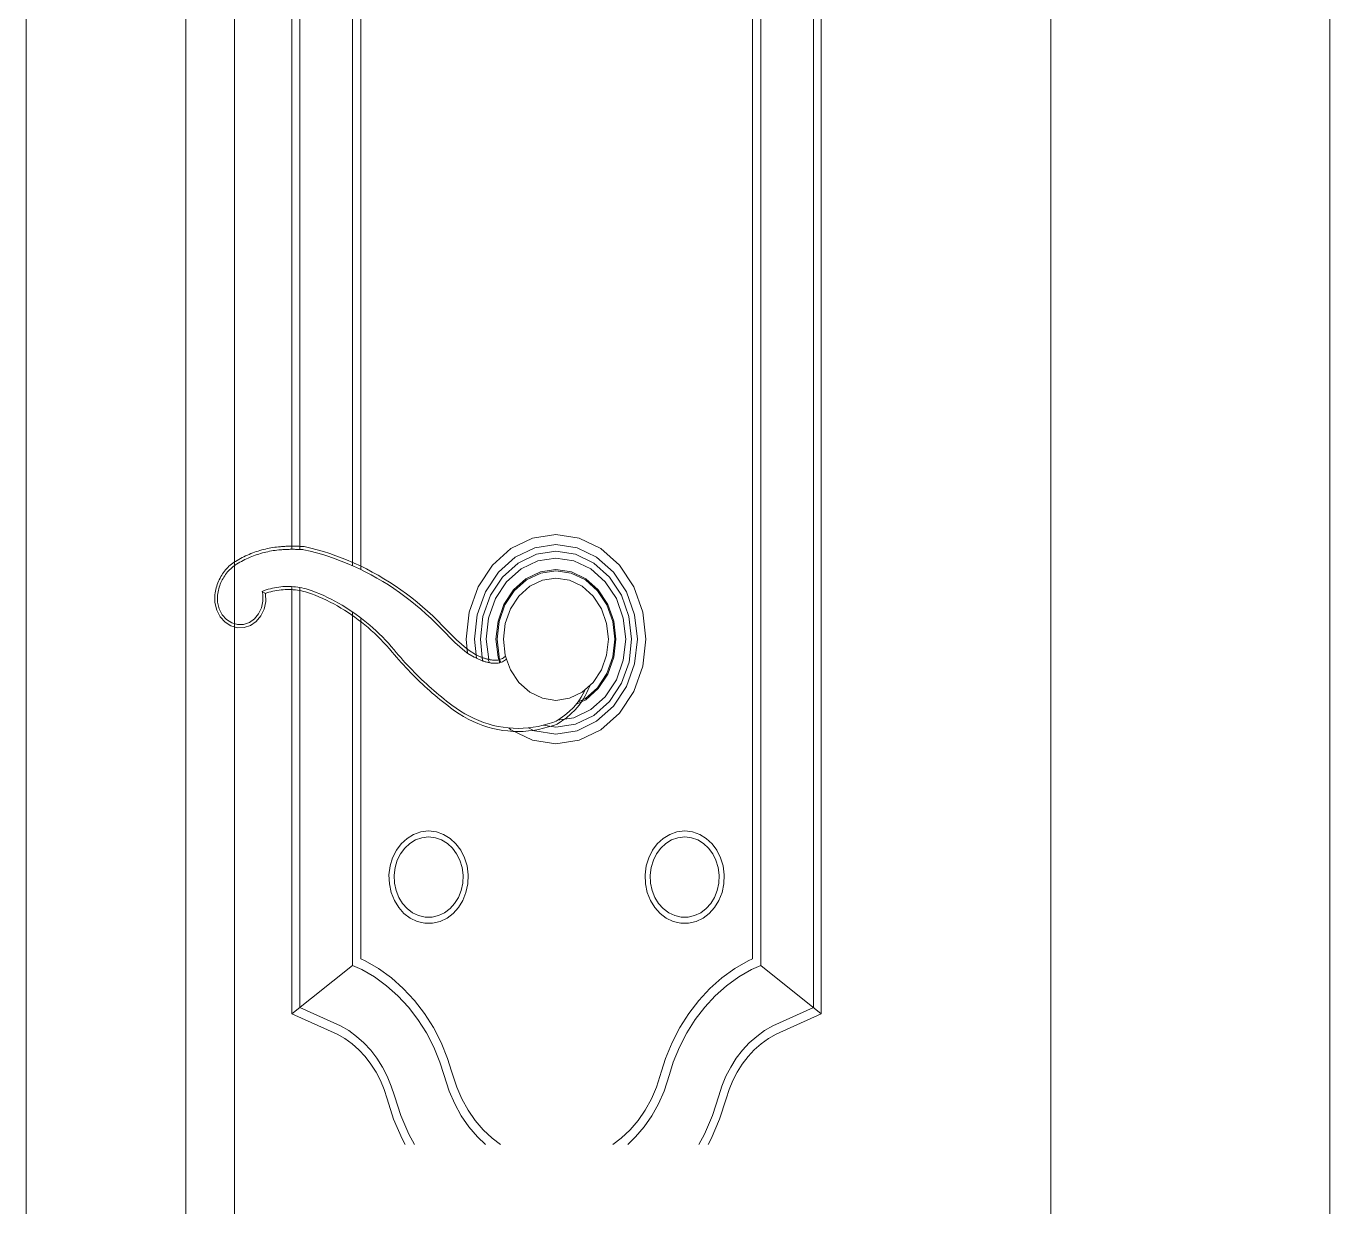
# Model space of a CAD drawing. Header units: inches. Extents: x 160056 to 168773, y -25300 to -22134.
# Drawn here: x 166586.94 to 166592.57, y -24837.92 to -24832.82 of the extents above; entities that cross this region are included whole.
import ezdxf

# ---------------------------------------------------------------- set-up
doc = ezdxf.new("R2010")
doc.units = ezdxf.units.IN
doc.header["$LTSCALE"] = 0.5
doc.header["$MEASUREMENT"] = 0
doc.layers.add('window', color=4, linetype='Continuous', lineweight=13)

msp = doc.modelspace()

# ---------------------------------------------------------------- linework, layer by layer
at = {"layer": 'window'}
for p, q in [((166592.573, -24873.6467), (166592.573, -24789.8319)), ((166591.3678, -24873.6467), (166591.3678, -24791.2288)), ((166587.8428, -24873.6467), (166587.8428, -24795.3322)), ((166587.6328, -24795.5767), (166587.6328, -24873.6467)), ((166586.9428, -24873.6467), (166586.9428, -24796.3799)), ((166588.0908, -24835.0766), (166588.0908, -24828.8608)), ((166590.3768, -24828.8608), (166590.3768, -24837.0824)), ((166588.1249, -24835.0639), (166588.1245, -24828.8877)), ((166590.3431, -24828.8877), (166590.3431, -24837.0555)), ((166588.3523, -24835.1476), (166588.3523, -24829.0695)), ((166590.1153, -24829.0695), (166590.1153, -24836.8737)), ((166588.3882, -24829.0981), (166588.3882, -24835.1642)), ((166590.0794, -24836.8451), (166590.0794, -24829.0981)), ((166589.1303, -24835.0288), (166589.0367, -24835.0739)), ((166589.2307, -24835.0134), (166589.1303, -24835.0288)), ((166589.2307, -24835.0557), (166589.1397, -24835.0696)), ((166589.3312, -24835.0288), (166589.2307, -24835.0134)), ((166589.3218, -24835.0696), (166589.2307, -24835.0557)), ((166589.4248, -24835.0739), (166589.3312, -24835.0288)), ((166587.8832, -24835.1088), (166587.8757, -24835.1126)), ((166587.8907, -24835.1052), (166587.8832, -24835.1088)), ((166587.8983, -24835.1018), (166587.8907, -24835.1052)), ((166587.9059, -24835.0985), (166587.8983, -24835.1018)), ((166587.9099, -24835.1111), (166587.9024, -24835.1144)), ((166587.9135, -24835.0953), (166587.9059, -24835.0985)), ((166587.9173, -24835.1081), (166587.9099, -24835.1111)), ((166587.9213, -24835.0923), (166587.9135, -24835.0953)), ((166587.9249, -24835.1051), (166587.9173, -24835.1081)), ((166587.929, -24835.0894), (166587.9213, -24835.0923)), ((166587.9324, -24835.1023), (166587.9249, -24835.1051)), ((166587.9368, -24835.0867), (166587.929, -24835.0894)), ((166587.94, -24835.0997), (166587.9324, -24835.1023)), ((166587.9446, -24835.0842), (166587.9368, -24835.0867)), ((166587.9476, -24835.0972), (166587.94, -24835.0997)), ((166587.9525, -24835.0817), (166587.9446, -24835.0842)), ((166587.9553, -24835.0948), (166587.9476, -24835.0972)), ((166587.9603, -24835.0795), (166587.9525, -24835.0817)), ((166587.963, -24835.0926), (166587.9553, -24835.0948)), ((166587.9683, -24835.0774), (166587.9603, -24835.0795)), ((166587.9708, -24835.0906), (166587.963, -24835.0926)), ((166587.9762, -24835.0754), (166587.9683, -24835.0774)), ((166587.9785, -24835.0887), (166587.9708, -24835.0906)), ((166587.9842, -24835.0736), (166587.9762, -24835.0754)), ((166587.9863, -24835.0869), (166587.9785, -24835.0887)), ((166587.9922, -24835.072), (166587.9842, -24835.0736)), ((166587.9941, -24835.0853), (166587.9863, -24835.0869)), ((166588.0002, -24835.0705), (166587.9922, -24835.072)), ((166588.0019, -24835.0838), (166587.9941, -24835.0853)), ((166588.0083, -24835.0692), (166588.0002, -24835.0705)), ((166588.0098, -24835.0825), (166588.0019, -24835.0838)), ((166588.0163, -24835.068), (166588.0083, -24835.0692)), ((166588.0177, -24835.0814), (166588.0098, -24835.0825)), ((166588.0244, -24835.067), (166588.0163, -24835.068)), ((166588.0256, -24835.0804), (166588.0177, -24835.0814)), ((166588.0325, -24835.0661), (166588.0244, -24835.067)), ((166588.0335, -24835.0796), (166588.0256, -24835.0804)), ((166588.0371, -24835.0657), (166588.0325, -24835.0661)), ((166588.038, -24835.0791), (166588.0335, -24835.0796)), ((166588.0417, -24835.0653), (166588.0371, -24835.0657)), ((166588.0425, -24835.0787), (166588.038, -24835.0791)), ((166588.0463, -24835.0649), (166588.0417, -24835.0653)), ((166588.0471, -24835.0784), (166588.0425, -24835.0787)), ((166588.051, -24835.0646), (166588.0463, -24835.0649)), ((166588.0516, -24835.0781), (166588.0471, -24835.0784)), ((166588.0556, -24835.0643), (166588.051, -24835.0646)), ((166588.0562, -24835.0778), (166588.0516, -24835.0781)), ((166588.0602, -24835.064), (166588.0556, -24835.0643)), ((166588.0607, -24835.0775), (166588.0562, -24835.0778)), ((166588.0648, -24835.0638), (166588.0602, -24835.064)), ((166588.0653, -24835.0773), (166588.0607, -24835.0775)), ((166588.0694, -24835.0636), (166588.0648, -24835.0638)), ((166588.0698, -24835.0771), (166588.0653, -24835.0773)), ((166588.0741, -24835.0634), (166588.0694, -24835.0636)), ((166588.0744, -24835.0769), (166588.0698, -24835.0771)), ((166588.0787, -24835.0633), (166588.0741, -24835.0634)), ((166588.0789, -24835.0768), (166588.0744, -24835.0769)), ((166588.0833, -24835.0632), (166588.0787, -24835.0633)), ((166588.0835, -24835.0767), (166588.0789, -24835.0768)), ((166588.0879, -24835.0632), (166588.0833, -24835.0632)), ((166588.088, -24835.0767), (166588.0835, -24835.0767)), ((166588.0926, -24835.0631), (166588.0879, -24835.0632)), ((166588.0926, -24835.0766), (166588.088, -24835.0767)), ((166588.0972, -24835.0631), (166588.0926, -24835.0631)), ((166588.0971, -24835.0766), (166588.0926, -24835.0766)), ((166588.1017, -24835.0767), (166588.0971, -24835.0766)), ((166588.1018, -24835.0632), (166588.0972, -24835.0631)), ((166588.1062, -24835.0768), (166588.1017, -24835.0767)), ((166588.1064, -24835.0633), (166588.1018, -24835.0632)), ((166588.1108, -24835.0769), (166588.1062, -24835.0768)), ((166588.1111, -24835.0634), (166588.1064, -24835.0633)), ((166588.1153, -24835.077), (166588.1108, -24835.0769)), ((166588.1157, -24835.0635), (166588.1111, -24835.0634)), ((166588.1199, -24835.0772), (166588.1153, -24835.077)), ((166588.1203, -24835.0637), (166588.1157, -24835.0635)), ((166588.1244, -24835.0774), (166588.1199, -24835.0772)), ((166588.1249, -24835.0639), (166588.1203, -24835.0637)), ((166588.1244, -24835.0774), (166588.1249, -24835.0639)), ((166588.129, -24835.0776), (166588.1244, -24835.0774)), ((166588.1296, -24835.0642), (166588.1249, -24835.0639)), ((166588.1335, -24835.0779), (166588.129, -24835.0776)), ((166588.1342, -24835.0644), (166588.1296, -24835.0642)), ((166588.1381, -24835.0782), (166588.1335, -24835.0779)), ((166588.1388, -24835.0647), (166588.1342, -24835.0644)), ((166588.1426, -24835.0786), (166588.1381, -24835.0782)), ((166588.1442, -24835.0651), (166588.1388, -24835.0647)), ((166588.1699, -24835.0849), (166588.1426, -24835.0786)), ((166588.1723, -24835.0717), (166588.1442, -24835.0651)), ((166588.197, -24835.092), (166588.1699, -24835.0849)), ((166588.1996, -24835.0789), (166588.1723, -24835.0717)), ((166588.2239, -24835.0998), (166588.197, -24835.092)), ((166588.2268, -24835.0868), (166588.1996, -24835.0789)), ((166588.2507, -24835.1083), (166588.2239, -24835.0998)), ((166588.2539, -24835.0953), (166588.2268, -24835.0868)), ((166588.2773, -24835.1175), (166588.2507, -24835.1083)), ((166588.2808, -24835.1046), (166588.2539, -24835.0953)), ((166588.3075, -24835.1146), (166588.2808, -24835.1046)), ((166589.0367, -24835.0739), (166588.9564, -24835.1457)), ((166589.0549, -24835.1105), (166588.9821, -24835.1756)), ((166589.1397, -24835.0696), (166589.0549, -24835.1105)), ((166589.1463, -24835.0981), (166589.0676, -24835.1361)), ((166589.2307, -24835.0852), (166589.1463, -24835.0981)), ((166589.3152, -24835.0981), (166589.2307, -24835.0852)), ((166589.3939, -24835.1361), (166589.3152, -24835.0981)), ((166589.4066, -24835.1105), (166589.3218, -24835.0696)), ((166589.4794, -24835.1756), (166589.4066, -24835.1105)), ((166589.5051, -24835.1457), (166589.4248, -24835.0739)), ((166587.8044, -24835.1652), (166587.7999, -24835.1707)), ((166587.8091, -24835.1598), (166587.8044, -24835.1652)), ((166587.814, -24835.1547), (166587.8091, -24835.1598)), ((166587.819, -24835.1498), (166587.814, -24835.1547)), ((166587.8216, -24835.1649), (166587.817, -24835.1697)), ((166587.8242, -24835.1452), (166587.819, -24835.1498)), ((166587.8263, -24835.1604), (166587.8216, -24835.1649)), ((166587.8296, -24835.1407), (166587.8242, -24835.1452)), ((166587.8311, -24835.156), (166587.8263, -24835.1604)), ((166587.8351, -24835.1366), (166587.8296, -24835.1407)), ((166587.8361, -24835.1519), (166587.8311, -24835.156)), ((166587.8407, -24835.1326), (166587.8351, -24835.1366)), ((166587.8412, -24835.148), (166587.8361, -24835.1519)), ((166587.8464, -24835.129), (166587.8407, -24835.1326)), ((166587.8465, -24835.1443), (166587.8412, -24835.148)), ((166587.8537, -24835.1246), (166587.8464, -24835.129)), ((166587.8518, -24835.1409), (166587.8465, -24835.1443)), ((166587.8589, -24835.1367), (166587.8518, -24835.1409)), ((166587.861, -24835.1205), (166587.8537, -24835.1246)), ((166587.866, -24835.1326), (166587.8589, -24835.1367)), ((166587.8683, -24835.1164), (166587.861, -24835.1205)), ((166587.8732, -24835.1287), (166587.866, -24835.1326)), ((166587.8757, -24835.1126), (166587.8683, -24835.1164)), ((166587.8804, -24835.1249), (166587.8732, -24835.1287)), ((166587.8877, -24835.1212), (166587.8804, -24835.1249)), ((166587.895, -24835.1177), (166587.8877, -24835.1212)), ((166587.9024, -24835.1144), (166587.895, -24835.1177)), ((166588.3038, -24835.1274), (166588.2773, -24835.1175)), ((166588.33, -24835.138), (166588.3038, -24835.1274)), ((166588.334, -24835.1253), (166588.3075, -24835.1146)), ((166588.3561, -24835.1492), (166588.33, -24835.138)), ((166588.3602, -24835.1366), (166588.334, -24835.1253)), ((166588.3819, -24835.1612), (166588.3561, -24835.1492)), ((166588.3863, -24835.1487), (166588.3602, -24835.1366)), ((166588.4075, -24835.1738), (166588.3819, -24835.1612)), ((166588.4121, -24835.1614), (166588.3863, -24835.1487)), ((166588.4377, -24835.1748), (166588.4121, -24835.1614)), ((166588.9564, -24835.1457), (166588.8947, -24835.2392)), ((166589.0676, -24835.1361), (166589, -24835.1965)), ((166589.0801, -24835.1613), (166589.0177, -24835.2171)), ((166589.1528, -24835.1263), (166589.0801, -24835.1613)), ((166589.2307, -24835.1144), (166589.1528, -24835.1263)), ((166589.2307, -24835.1637), (166589.1637, -24835.174)), ((166589.3087, -24835.1263), (166589.2307, -24835.1144)), ((166589.2978, -24835.174), (166589.2307, -24835.1637)), ((166589.3814, -24835.1613), (166589.3087, -24835.1263)), ((166589.4438, -24835.2171), (166589.3814, -24835.1613)), ((166589.4615, -24835.1965), (166589.3939, -24835.1361)), ((166589.5668, -24835.2392), (166589.5051, -24835.1457)), ((166587.7711, -24835.2215), (166587.7684, -24835.2285)), ((166587.7739, -24835.2146), (166587.7711, -24835.2215)), ((166587.777, -24835.2079), (166587.7739, -24835.2146)), ((166587.7803, -24835.2013), (166587.777, -24835.2079)), ((166587.7838, -24835.1948), (166587.7803, -24835.2013)), ((166587.7842, -24835.2207), (166587.7816, -24835.2271)), ((166587.7875, -24835.1885), (166587.7838, -24835.1948)), ((166587.7871, -24835.2144), (166587.7842, -24835.2207)), ((166587.7902, -24835.2083), (166587.7871, -24835.2144)), ((166587.7914, -24835.1824), (166587.7875, -24835.1885)), ((166587.7934, -24835.2022), (166587.7902, -24835.2083)), ((166587.7956, -24835.1765), (166587.7914, -24835.1824)), ((166587.7969, -24835.1964), (166587.7934, -24835.2022)), ((166587.7999, -24835.1707), (166587.7956, -24835.1765)), ((166587.8006, -24835.1907), (166587.7969, -24835.1964)), ((166587.8044, -24835.1852), (166587.8006, -24835.1907)), ((166587.8085, -24835.1798), (166587.8044, -24835.1852)), ((166587.8127, -24835.1746), (166587.8085, -24835.1798)), ((166587.817, -24835.1697), (166587.8127, -24835.1746)), ((166588.4328, -24835.187), (166588.4075, -24835.1738)), ((166588.4579, -24835.201), (166588.4328, -24835.187)), ((166588.463, -24835.1889), (166588.4377, -24835.1748)), ((166588.4826, -24835.2156), (166588.4579, -24835.201)), ((166588.488, -24835.2036), (166588.463, -24835.1889)), ((166588.5072, -24835.2308), (166588.4826, -24835.2156)), ((166588.5127, -24835.2189), (166588.488, -24835.2036)), ((166588.5372, -24835.235), (166588.5127, -24835.2189)), ((166588.9821, -24835.1756), (166588.9262, -24835.2604)), ((166589, -24835.1965), (166588.9481, -24835.2751)), ((166589.0177, -24835.2171), (166588.9698, -24835.2897)), ((166589.1013, -24835.2041), (166589.0477, -24835.252)), ((166589.1036, -24835.2087), (166589.0509, -24835.2558)), ((166589.1637, -24835.174), (166589.1013, -24835.2041)), ((166589.1649, -24835.1791), (166589.1036, -24835.2087)), ((166589.1174, -24835.2365), (166589.1721, -24835.2102)), ((166589.2307, -24835.1691), (166589.1649, -24835.1791)), ((166589.1721, -24835.2102), (166589.2307, -24835.2012)), ((166589.2966, -24835.1791), (166589.2307, -24835.1691)), ((166589.2307, -24835.2012), (166589.2894, -24835.2102)), ((166589.2894, -24835.2102), (166589.3441, -24835.2365)), ((166589.3579, -24835.2087), (166589.2966, -24835.1791)), ((166589.3602, -24835.2041), (166589.2978, -24835.174)), ((166589.4106, -24835.2558), (166589.3579, -24835.2087)), ((166589.4138, -24835.252), (166589.3602, -24835.2041)), ((166589.4917, -24835.2897), (166589.4438, -24835.2171)), ((166589.5134, -24835.2751), (166589.4615, -24835.1965)), ((166589.5353, -24835.2604), (166589.4794, -24835.1756)), ((166587.759, -24835.265), (166587.7577, -24835.2736)), ((166587.7577, -24835.2736), (166587.7582, -24835.3067)), ((166587.7604, -24835.2576), (166587.759, -24835.265)), ((166587.762, -24835.2502), (166587.7604, -24835.2576)), ((166587.7639, -24835.2429), (166587.762, -24835.2502)), ((166587.7661, -24835.2356), (166587.7639, -24835.2429)), ((166587.7684, -24835.2285), (166587.7661, -24835.2356)), ((166587.7704, -24835.2677), (166587.7693, -24835.2747)), ((166587.7693, -24835.2747), (166587.7698, -24835.3047)), ((166587.7717, -24835.2607), (166587.7704, -24835.2677)), ((166587.7732, -24835.2538), (166587.7717, -24835.2607)), ((166587.775, -24835.247), (166587.7732, -24835.2538)), ((166587.777, -24835.2403), (166587.775, -24835.247)), ((166587.7792, -24835.2336), (166587.777, -24835.2403)), ((166587.7816, -24835.2271), (166587.7792, -24835.2336)), ((166587.9623, -24835.2582), (166587.971, -24835.2549)), ((166587.9653, -24835.2705), (166587.9623, -24835.2582)), ((166587.9623, -24835.2582), (166587.973, -24835.2648)), ((166587.9658, -24835.3005), (166587.9653, -24835.2705)), ((166587.971, -24835.2549), (166587.9798, -24835.2519)), ((166587.9741, -24835.2655), (166587.975, -24835.2661)), ((166587.9744, -24835.2678), (166587.9766, -24835.2671)), ((166587.9766, -24835.2671), (166587.9829, -24835.2649)), ((166587.9769, -24835.2685), (166587.9766, -24835.2671)), ((166587.9774, -24835.3021), (166587.9769, -24835.2685)), ((166587.9798, -24835.2519), (166587.9886, -24835.2492)), ((166587.9829, -24835.2649), (166587.9915, -24835.2623)), ((166587.9886, -24835.2492), (166587.9976, -24835.2467)), ((166587.9915, -24835.2623), (166588.0001, -24835.2599)), ((166587.9976, -24835.2467), (166588.0065, -24835.2446)), ((166588.0001, -24835.2599), (166588.0087, -24835.2578)), ((166588.0065, -24835.2446), (166588.0155, -24835.2427)), ((166588.0087, -24835.2578), (166588.0174, -24835.256)), ((166588.0155, -24835.2427), (166588.0246, -24835.241)), ((166588.0174, -24835.256), (166588.0262, -24835.2544)), ((166588.0246, -24835.241), (166588.0336, -24835.2397)), ((166588.0262, -24835.2544), (166588.035, -24835.2531)), ((166588.0336, -24835.2397), (166588.0428, -24835.2386)), ((166588.035, -24835.2531), (166588.0438, -24835.252)), ((166588.0428, -24835.2386), (166588.0519, -24835.2378)), ((166588.0438, -24835.252), (166588.0526, -24835.2513)), ((166588.0519, -24835.2378), (166588.061, -24835.2373)), ((166588.0526, -24835.2513), (166588.0614, -24835.2508)), ((166588.061, -24835.2373), (166588.0702, -24835.2371)), ((166588.0614, -24835.2508), (166588.0703, -24835.2506)), ((166588.0702, -24835.2371), (166588.0793, -24835.2371)), ((166588.0703, -24835.2506), (166588.0791, -24835.2506)), ((166588.0791, -24835.2506), (166588.088, -24835.2509)), ((166588.0793, -24835.2371), (166588.0885, -24835.2375)), ((166588.088, -24835.2509), (166588.0968, -24835.2515)), ((166588.0885, -24835.2375), (166588.0976, -24835.2381)), ((166588.0908, -24837.0824), (166588.0908, -24835.2376)), ((166588.0968, -24835.2515), (166588.1056, -24835.2524)), ((166588.0976, -24835.2381), (166588.1067, -24835.239)), ((166588.1056, -24835.2524), (166588.1144, -24835.2535)), ((166588.1067, -24835.239), (166588.1158, -24835.2402)), ((166588.1144, -24835.2535), (166588.1232, -24835.255)), ((166588.1158, -24835.2402), (166588.1249, -24835.2416)), ((166588.1232, -24835.255), (166588.1319, -24835.2566)), ((166588.1245, -24837.0555), (166588.1249, -24835.2416)), ((166588.1249, -24835.2416), (166588.1339, -24835.2434)), ((166588.1319, -24835.2566), (166588.1406, -24835.2586)), ((166588.1339, -24835.2434), (166588.1429, -24835.2454)), ((166588.1406, -24835.2586), (166588.1492, -24835.2608)), ((166588.1429, -24835.2454), (166588.1519, -24835.2477)), ((166588.1492, -24835.2608), (166588.1578, -24835.2633)), ((166588.1519, -24835.2477), (166588.1608, -24835.2502)), ((166588.1578, -24835.2633), (166588.1663, -24835.266)), ((166588.1608, -24835.2502), (166588.1696, -24835.2531)), ((166588.1663, -24835.266), (166588.1748, -24835.269)), ((166588.1696, -24835.2531), (166588.1783, -24835.2562)), ((166588.1748, -24835.269), (166588.1912, -24835.2753)), ((166588.1783, -24835.2562), (166588.195, -24835.2626)), ((166588.1912, -24835.2753), (166588.2075, -24835.2821)), ((166588.195, -24835.2626), (166588.2115, -24835.2694)), ((166588.2115, -24835.2694), (166588.2279, -24835.2766)), ((166588.2279, -24835.2766), (166588.2441, -24835.2842)), ((166588.5314, -24835.2466), (166588.5072, -24835.2308)), ((166588.5552, -24835.2631), (166588.5314, -24835.2466)), ((166588.5613, -24835.2516), (166588.5372, -24835.235)), ((166588.5788, -24835.2802), (166588.5552, -24835.2631)), ((166588.5851, -24835.2689), (166588.5613, -24835.2516)), ((166588.602, -24835.298), (166588.5788, -24835.2802)), ((166588.6085, -24835.2868), (166588.5851, -24835.2689)), ((166588.8947, -24835.2392), (166588.8559, -24835.3482)), ((166588.9262, -24835.2604), (166588.891, -24835.3591)), ((166588.9481, -24835.2751), (166588.9155, -24835.3668)), ((166589.0477, -24835.252), (166589.0065, -24835.3144)), ((166589.0509, -24835.2558), (166589.0105, -24835.3171)), ((166589.0344, -24835.3331), (166589.0704, -24835.2785)), ((166589.0704, -24835.2785), (166589.1174, -24835.2365)), ((166589.3441, -24835.2365), (166589.3911, -24835.2785)), ((166589.3911, -24835.2785), (166589.4271, -24835.3331)), ((166589.451, -24835.3171), (166589.4106, -24835.2558)), ((166589.455, -24835.3144), (166589.4138, -24835.252)), ((166589.546, -24835.3668), (166589.5134, -24835.2751)), ((166589.5704, -24835.3591), (166589.5353, -24835.2604)), ((166589.6056, -24835.3482), (166589.5668, -24835.2392)), ((166587.7582, -24835.3067), (166587.7662, -24835.339)), ((166587.7698, -24835.3047), (166587.7769, -24835.3336)), ((166587.7769, -24835.3336), (166587.7902, -24835.3593)), ((166587.9471, -24835.356), (166587.9596, -24835.3297)), ((166587.9565, -24835.3641), (166587.9705, -24835.3347)), ((166587.9596, -24835.3297), (166587.9658, -24835.3005)), ((166587.9705, -24835.3347), (166587.9774, -24835.3021)), ((166588.2075, -24835.2821), (166588.2237, -24835.2891)), ((166588.2237, -24835.2891), (166588.2397, -24835.2966)), ((166588.2397, -24835.2966), (166588.2556, -24835.3045)), ((166588.2441, -24835.2842), (166588.2603, -24835.2921)), ((166588.2556, -24835.3045), (166588.2714, -24835.3127)), ((166588.2603, -24835.2921), (166588.2762, -24835.3005)), ((166588.2714, -24835.3127), (166588.287, -24835.3213)), ((166588.2762, -24835.3005), (166588.2921, -24835.3092)), ((166588.287, -24835.3213), (166588.3025, -24835.3303)), ((166588.2921, -24835.3092), (166588.3077, -24835.3183)), ((166588.3025, -24835.3303), (166588.3178, -24835.3397)), ((166588.3077, -24835.3183), (166588.3232, -24835.3278)), ((166588.3232, -24835.3278), (166588.3386, -24835.3376)), ((166588.3386, -24835.3376), (166588.3538, -24835.3478)), ((166588.6249, -24835.3163), (166588.602, -24835.298)), ((166588.6316, -24835.3053), (166588.6085, -24835.2868)), ((166588.6475, -24835.3352), (166588.6249, -24835.3163)), ((166588.6543, -24835.3244), (166588.6316, -24835.3053)), ((166588.6696, -24835.3547), (166588.6475, -24835.3352)), ((166588.6767, -24835.344), (166588.6543, -24835.3244)), ((166588.9698, -24835.2897), (166588.9397, -24835.3743)), ((166589.0065, -24835.3144), (166588.9807, -24835.3871)), ((166589.0105, -24835.3171), (166588.9851, -24835.3885)), ((166589.0118, -24835.3968), (166589.0344, -24835.3331)), ((166589.4271, -24835.3331), (166589.4497, -24835.3968)), ((166589.4764, -24835.3885), (166589.451, -24835.3171)), ((166589.4808, -24835.3871), (166589.455, -24835.3144)), ((166589.5218, -24835.3743), (166589.4917, -24835.2897)), ((166587.7662, -24835.339), (166587.7811, -24835.3678)), ((166587.7811, -24835.3678), (166587.8019, -24835.3912)), ((166587.7902, -24835.3593), (166587.8088, -24835.3802)), ((166587.8019, -24835.3912), (166587.8271, -24835.4074)), ((166587.8088, -24835.3802), (166587.8314, -24835.3948)), ((166587.8823, -24835.4014), (166587.9071, -24835.3931)), ((166587.9071, -24835.3931), (166587.9292, -24835.3776)), ((166587.9117, -24835.4056), (166587.9365, -24835.3883)), ((166587.9292, -24835.3776), (166587.9471, -24835.356)), ((166587.9365, -24835.3883), (166587.9565, -24835.3641)), ((166588.3178, -24835.3397), (166588.3329, -24835.3494)), ((166588.3329, -24835.3494), (166588.3479, -24835.3594)), ((166588.3479, -24835.3594), (166588.3626, -24835.3698)), ((166588.3523, -24836.8737), (166588.3523, -24835.3468)), ((166588.3538, -24835.3478), (166588.3687, -24835.3584)), ((166588.3626, -24835.3698), (166588.3772, -24835.3806)), ((166588.3687, -24835.3584), (166588.3835, -24835.3693)), ((166588.3772, -24835.3806), (166588.3916, -24835.3917)), ((166588.3835, -24835.3693), (166588.3981, -24835.3806)), ((166588.3882, -24835.3729), (166588.3882, -24836.8451)), ((166588.3916, -24835.3917), (166588.4058, -24835.4032)), ((166588.3981, -24835.3806), (166588.4125, -24835.3922)), ((166588.4125, -24835.3922), (166588.4267, -24835.4041)), ((166588.6914, -24835.3748), (166588.6696, -24835.3547)), ((166588.6987, -24835.3643), (166588.6767, -24835.344)), ((166588.7128, -24835.3954), (166588.6914, -24835.3748)), ((166588.7203, -24835.3851), (166588.6987, -24835.3643)), ((166588.7414, -24835.4065), (166588.7203, -24835.3851)), ((166588.8559, -24835.3482), (166588.8427, -24835.4651)), ((166588.891, -24835.3591), (166588.8791, -24835.4651)), ((166588.9155, -24835.3668), (166588.9044, -24835.4651)), ((166588.9397, -24835.3743), (166588.9295, -24835.4651)), ((166588.9807, -24835.3871), (166588.9718, -24835.4651)), ((166588.9851, -24835.3885), (166588.9764, -24835.4651)), ((166589.4851, -24835.4651), (166589.4764, -24835.3885)), ((166589.4896, -24835.4651), (166589.4808, -24835.3871)), ((166589.532, -24835.4651), (166589.5218, -24835.3743)), ((166589.5571, -24835.4651), (166589.546, -24835.3668)), ((166589.5824, -24835.4651), (166589.5704, -24835.3591)), ((166589.6188, -24835.4651), (166589.6056, -24835.3482)), ((166587.8271, -24835.4074), (166587.8551, -24835.4155)), ((166587.8314, -24835.3948), (166587.8564, -24835.402)), ((166587.8428, -24837.6467), (166587.8428, -24835.398)), ((166587.8551, -24835.4155), (166587.884, -24835.4149)), ((166587.8564, -24835.402), (166587.8823, -24835.4014)), ((166587.884, -24835.4149), (166587.9117, -24835.4056)), ((166588.4058, -24835.4032), (166588.4198, -24835.415)), ((166588.4198, -24835.415), (166588.4336, -24835.4271)), ((166588.4267, -24835.4041), (166588.4407, -24835.4164)), ((166588.4336, -24835.4271), (166588.4472, -24835.4395)), ((166588.4407, -24835.4164), (166588.4545, -24835.429)), ((166588.4472, -24835.4395), (166588.4605, -24835.4523)), ((166588.4545, -24835.429), (166588.468, -24835.442)), ((166588.468, -24835.442), (166588.4813, -24835.4552)), ((166588.7337, -24835.4166), (166588.7128, -24835.3954)), ((166588.7938, -24835.4787), (166588.7337, -24835.4166)), ((166588.8011, -24835.4682), (166588.7414, -24835.4065)), ((166589.004, -24835.4651), (166589.0118, -24835.3968)), ((166589.4497, -24835.3968), (166589.4575, -24835.4651)), ((166588.4605, -24835.4523), (166588.4737, -24835.4654)), ((166588.4737, -24835.4654), (166588.4866, -24835.4788)), ((166588.4813, -24835.4552), (166588.4944, -24835.4688)), ((166588.4866, -24835.4788), (166588.4992, -24835.4925)), ((166588.4944, -24835.4688), (166588.5072, -24835.4827)), ((166588.4992, -24835.4925), (166588.5116, -24835.5065)), ((166588.5072, -24835.4827), (166588.5198, -24835.4969)), ((166588.5116, -24835.5065), (166588.5238, -24835.5209)), ((166588.5198, -24835.4969), (166588.5321, -24835.5114)), ((166588.8374, -24835.5167), (166588.7938, -24835.4787)), ((166588.8439, -24835.5054), (166588.8011, -24835.4682)), ((166588.8427, -24835.4651), (166588.8495, -24835.5251)), ((166588.8565, -24835.5143), (166588.8439, -24835.5054)), ((166588.8791, -24835.4651), (166588.8863, -24835.5319)), ((166588.9044, -24835.4651), (166588.9129, -24835.544)), ((166588.9295, -24835.4651), (166588.9406, -24835.5522)), ((166588.9718, -24835.4651), (166588.9807, -24835.5431)), ((166588.9764, -24835.4651), (166588.9851, -24835.5417)), ((166589.0118, -24835.5334), (166589.004, -24835.4651)), ((166589.4575, -24835.4651), (166589.4497, -24835.5334)), ((166589.4764, -24835.5417), (166589.4851, -24835.4651)), ((166589.4808, -24835.5431), (166589.4896, -24835.4651)), ((166589.5218, -24835.5559), (166589.532, -24835.4651)), ((166589.5466, -24835.5636), (166589.5571, -24835.4651)), ((166589.5704, -24835.571), (166589.5824, -24835.4651)), ((166589.6056, -24835.582), (166589.6188, -24835.4651)), ((166588.5238, -24835.5209), (166588.5333, -24835.5321)), ((166588.5321, -24835.5114), (166588.5415, -24835.5226)), ((166588.5333, -24835.5321), (166588.5428, -24835.5432)), ((166588.5415, -24835.5226), (166588.551, -24835.5336)), ((166588.5428, -24835.5432), (166588.5525, -24835.5543)), ((166588.551, -24835.5336), (166588.5606, -24835.5446)), ((166588.5525, -24835.5543), (166588.5623, -24835.5652)), ((166588.5606, -24835.5446), (166588.5703, -24835.5555)), ((166588.5703, -24835.5555), (166588.58, -24835.5663)), ((166588.8509, -24835.5261), (166588.8374, -24835.5167)), ((166588.8784, -24835.5424), (166588.8509, -24835.5261)), ((166588.8835, -24835.5303), (166588.8565, -24835.5143)), ((166588.8814, -24835.5441), (166588.8784, -24835.5424)), ((166588.8844, -24835.5457), (166588.8814, -24835.5441)), ((166588.8863, -24835.5319), (166588.8835, -24835.5303)), ((166588.8875, -24835.5473), (166588.8844, -24835.5457)), ((166588.8892, -24835.5334), (166588.8863, -24835.5319)), ((166588.8863, -24835.5319), (166588.8884, -24835.5478)), ((166588.8906, -24835.5488), (166588.8875, -24835.5473)), ((166588.8921, -24835.5349), (166588.8892, -24835.5334)), ((166588.8937, -24835.5503), (166588.8906, -24835.5488)), ((166588.895, -24835.5364), (166588.8921, -24835.5349)), ((166588.8968, -24835.5517), (166588.8937, -24835.5503)), ((166588.898, -24835.5378), (166588.895, -24835.5364)), ((166588.8999, -24835.5531), (166588.8968, -24835.5517)), ((166588.9009, -24835.5391), (166588.898, -24835.5378)), ((166588.903, -24835.5544), (166588.8999, -24835.5531)), ((166588.9039, -24835.5404), (166588.9009, -24835.5391)), ((166588.9062, -24835.5557), (166588.903, -24835.5544)), ((166588.9069, -24835.5417), (166588.9039, -24835.5404)), ((166588.9094, -24835.5569), (166588.9062, -24835.5557)), ((166588.9099, -24835.5429), (166588.9069, -24835.5417)), ((166588.9126, -24835.558), (166588.9094, -24835.5569)), ((166588.9129, -24835.544), (166588.9099, -24835.5429)), ((166588.9158, -24835.5592), (166588.9126, -24835.558)), ((166588.9129, -24835.544), (166588.9158, -24835.5592)), ((166588.9129, -24835.544), (166588.9144, -24835.5587)), ((166588.916, -24835.5451), (166588.9129, -24835.544)), ((166588.919, -24835.5602), (166588.9158, -24835.5592)), ((166588.919, -24835.5462), (166588.916, -24835.5451)), ((166588.9221, -24835.5472), (166588.919, -24835.5462)), ((166588.9222, -24835.5612), (166588.919, -24835.5602)), ((166588.9251, -24835.5482), (166588.9221, -24835.5472)), ((166588.9255, -24835.5622), (166588.9222, -24835.5612)), ((166588.9282, -24835.5491), (166588.9251, -24835.5482)), ((166588.9287, -24835.5631), (166588.9255, -24835.5622)), ((166588.9313, -24835.5499), (166588.9282, -24835.5491)), ((166588.9344, -24835.5507), (166588.9313, -24835.5499)), ((166588.9375, -24835.5515), (166588.9344, -24835.5507)), ((166588.9406, -24835.5522), (166588.9375, -24835.5515)), ((166588.9406, -24835.5522), (166588.9397, -24835.5559)), ((166588.9397, -24835.5559), (166588.9435, -24835.5665)), ((166588.9438, -24835.5528), (166588.9406, -24835.5522)), ((166588.9469, -24835.5534), (166588.9438, -24835.5528)), ((166588.9501, -24835.554), (166588.9469, -24835.5534)), ((166588.9532, -24835.5545), (166588.9501, -24835.554)), ((166588.9562, -24835.5549), (166588.9532, -24835.5545)), ((166588.961, -24835.5553), (166588.9562, -24835.5549)), ((166588.9661, -24835.5554), (166588.961, -24835.5553)), ((166588.9708, -24835.5556), (166588.9661, -24835.5554)), ((166588.9751, -24835.5555), (166588.9708, -24835.5556)), ((166588.9794, -24835.555), (166588.9751, -24835.5555)), ((166588.9836, -24835.5542), (166588.9794, -24835.555)), ((166588.9807, -24835.5431), (166588.9836, -24835.5542)), ((166588.9878, -24835.5531), (166588.9836, -24835.5542)), ((166588.9836, -24835.5542), (166588.989, -24835.5666)), ((166588.9851, -24835.5417), (166588.9878, -24835.5531)), ((166588.9919, -24835.5517), (166588.9878, -24835.5531)), ((166588.9878, -24835.5531), (166588.9935, -24835.5652)), ((166588.9959, -24835.55), (166588.9919, -24835.5517)), ((166589.0003, -24835.5625), (166588.9955, -24835.5645)), ((166588.9999, -24835.548), (166588.9959, -24835.55)), ((166589.0037, -24835.5457), (166588.9999, -24835.548)), ((166589.0049, -24835.5602), (166589.0003, -24835.5625)), ((166589.0074, -24835.5431), (166589.0037, -24835.5457)), ((166589.0093, -24835.5575), (166589.0049, -24835.5602)), ((166589.0109, -24835.5403), (166589.0074, -24835.5431)), ((166589.0136, -24835.5545), (166589.0093, -24835.5575)), ((166589.0134, -24835.538), (166589.0109, -24835.5403)), ((166589.0134, -24835.538), (166589.0118, -24835.5334)), ((166589.0134, -24835.538), (166589.0178, -24835.5511)), ((166589.0178, -24835.5511), (166589.0136, -24835.5545)), ((166589.0344, -24835.597), (166589.0178, -24835.5511)), ((166589.4497, -24835.5334), (166589.4271, -24835.597)), ((166589.451, -24835.6131), (166589.4764, -24835.5417)), ((166589.455, -24835.6158), (166589.4808, -24835.5431)), ((166589.4917, -24835.6405), (166589.5218, -24835.5559)), ((166588.5623, -24835.5652), (166588.5721, -24835.5761)), ((166588.5721, -24835.5761), (166588.5821, -24835.5868)), ((166588.58, -24835.5663), (166588.5899, -24835.5769)), ((166588.5821, -24835.5868), (166588.5921, -24835.5975)), ((166588.5899, -24835.5769), (166588.5998, -24835.5875)), ((166588.5921, -24835.5975), (166588.6022, -24835.608)), ((166588.5998, -24835.5875), (166588.6099, -24835.5979)), ((166588.6022, -24835.608), (166588.6124, -24835.6184)), ((166588.6099, -24835.5979), (166588.62, -24835.6082)), ((166588.6124, -24835.6184), (166588.6227, -24835.6287)), ((166588.62, -24835.6082), (166588.6302, -24835.6184)), ((166588.6302, -24835.6184), (166588.6404, -24835.6285)), ((166588.932, -24835.5639), (166588.9287, -24835.5631)), ((166588.9352, -24835.5647), (166588.932, -24835.5639)), ((166588.9385, -24835.5654), (166588.9352, -24835.5647)), ((166588.9418, -24835.5661), (166588.9385, -24835.5654)), ((166588.9451, -24835.5668), (166588.9418, -24835.5661)), ((166588.9484, -24835.5673), (166588.9451, -24835.5668)), ((166588.9517, -24835.5679), (166588.9484, -24835.5673)), ((166588.955, -24835.5683), (166588.9517, -24835.5679)), ((166588.9604, -24835.5688), (166588.955, -24835.5683)), ((166588.9658, -24835.5689), (166588.9604, -24835.5688)), ((166588.9708, -24835.5691), (166588.9658, -24835.5689)), ((166588.9758, -24835.5689), (166588.9708, -24835.5691)), ((166588.9808, -24835.5684), (166588.9758, -24835.5689)), ((166588.9858, -24835.5675), (166588.9808, -24835.5684)), ((166588.989, -24835.5666), (166588.9858, -24835.5675)), ((166588.9907, -24835.5662), (166588.989, -24835.5666)), ((166588.9955, -24835.5645), (166588.9907, -24835.5662)), ((166589.0704, -24835.6517), (166589.0344, -24835.597)), ((166589.4271, -24835.597), (166589.3911, -24835.6517)), ((166589.4106, -24835.6744), (166589.451, -24835.6131)), ((166589.4138, -24835.6782), (166589.455, -24835.6158)), ((166589.5134, -24835.655), (166589.5466, -24835.5636)), ((166589.5353, -24835.6698), (166589.5704, -24835.571)), ((166589.5668, -24835.6909), (166589.6056, -24835.582)), ((166588.6227, -24835.6287), (166588.633, -24835.6389)), ((166588.633, -24835.6389), (166588.6435, -24835.649)), ((166588.6404, -24835.6285), (166588.6508, -24835.6385)), ((166588.6435, -24835.649), (166588.654, -24835.6589)), ((166588.6508, -24835.6385), (166588.6612, -24835.6484)), ((166588.654, -24835.6589), (166588.6646, -24835.6687)), ((166588.6612, -24835.6484), (166588.6718, -24835.6582)), ((166588.6646, -24835.6687), (166588.6753, -24835.6785)), ((166588.6718, -24835.6582), (166588.6824, -24835.6678)), ((166588.6824, -24835.6678), (166588.693, -24835.6773)), ((166589.1174, -24835.6936), (166589.0704, -24835.6517)), ((166589.3911, -24835.6517), (166589.3441, -24835.6936)), ((166589.3579, -24835.7215), (166589.4106, -24835.6744)), ((166589.3704, -24835.6815), (166589.3766, -24835.6672)), ((166589.3766, -24835.6672), (166589.3782, -24835.6631)), ((166589.4438, -24835.7131), (166589.4917, -24835.6405)), ((166589.4615, -24835.7337), (166589.5134, -24835.655)), ((166589.4794, -24835.7546), (166589.5353, -24835.6698)), ((166588.6753, -24835.6785), (166588.686, -24835.6881)), ((166588.686, -24835.6881), (166588.6969, -24835.6976)), ((166588.693, -24835.6773), (166588.7038, -24835.6867)), ((166588.6969, -24835.6976), (166588.7078, -24835.7069)), ((166588.7038, -24835.6867), (166588.7146, -24835.696)), ((166588.7078, -24835.7069), (166588.7188, -24835.7162)), ((166588.7146, -24835.696), (166588.7255, -24835.7052)), ((166588.7188, -24835.7162), (166588.7298, -24835.7253)), ((166588.7255, -24835.7052), (166588.7365, -24835.7143)), ((166588.7298, -24835.7253), (166588.741, -24835.7343)), ((166588.7365, -24835.7143), (166588.7475, -24835.7232)), ((166588.7475, -24835.7232), (166588.7586, -24835.732)), ((166589.1721, -24835.72), (166589.1174, -24835.6936)), ((166589.2307, -24835.729), (166589.1721, -24835.72)), ((166589.2894, -24835.72), (166589.2307, -24835.729)), ((166589.3441, -24835.6936), (166589.2894, -24835.72)), ((166589.3226, -24835.7405), (166589.3323, -24835.7274)), ((166589.3248, -24835.7374), (166589.3579, -24835.7215)), ((166589.3323, -24835.7274), (166589.3395, -24835.7153)), ((166589.3395, -24835.7153), (166589.3468, -24835.7022)), ((166589.3414, -24835.7357), (166589.3491, -24835.7229)), ((166589.3414, -24835.7357), (166589.3602, -24835.7261)), ((166589.3468, -24835.7022), (166589.3537, -24835.6889)), ((166589.3491, -24835.7229), (166589.3566, -24835.7094)), ((166589.3537, -24835.6889), (166589.3568, -24835.6823)), ((166589.3566, -24835.7094), (166589.3637, -24835.6956)), ((166589.3602, -24835.7261), (166589.4138, -24835.6782)), ((166589.3637, -24835.6956), (166589.3704, -24835.6815)), ((166589.3814, -24835.7688), (166589.4438, -24835.7131)), ((166589.5051, -24835.7845), (166589.5668, -24835.6909)), ((166588.741, -24835.7343), (166588.7522, -24835.7432)), ((166588.7522, -24835.7432), (166588.7634, -24835.7519)), ((166588.7586, -24835.732), (166588.7698, -24835.7407)), ((166588.7634, -24835.7519), (166588.7748, -24835.7606)), ((166588.7698, -24835.7407), (166588.7811, -24835.7493)), ((166588.7748, -24835.7606), (166588.7934, -24835.7743)), ((166588.7811, -24835.7493), (166588.7994, -24835.7628)), ((166588.7934, -24835.7743), (166588.8126, -24835.7873)), ((166588.7994, -24835.7628), (166588.8182, -24835.7754)), ((166588.8126, -24835.7873), (166588.8322, -24835.7992)), ((166588.8182, -24835.7754), (166588.8374, -24835.7872)), ((166588.8374, -24835.7872), (166588.857, -24835.7979)), ((166589.2692, -24835.7934), (166589.2881, -24835.7773)), ((166589.2757, -24835.8046), (166589.2953, -24835.7879)), ((166589.2881, -24835.7773), (166589.306, -24835.7597)), ((166589.2953, -24835.7879), (166589.3138, -24835.7696)), ((166589.306, -24835.7597), (166589.3226, -24835.7405)), ((166589.3087, -24835.8039), (166589.3814, -24835.7688)), ((166589.3138, -24835.7696), (166589.331, -24835.7497)), ((166589.317, -24835.7469), (166589.3414, -24835.7357)), ((166589.331, -24835.7497), (166589.3414, -24835.7357)), ((166589.3939, -24835.7941), (166589.4615, -24835.7337)), ((166589.4066, -24835.8196), (166589.4794, -24835.7546)), ((166589.4248, -24835.8563), (166589.5051, -24835.7845)), ((166588.8322, -24835.7992), (166588.8523, -24835.8102)), ((166588.8523, -24835.8102), (166588.8727, -24835.8203)), ((166588.857, -24835.7979), (166588.877, -24835.8077)), ((166588.8727, -24835.8203), (166588.8935, -24835.8293)), ((166588.877, -24835.8077), (166588.8973, -24835.8165)), ((166588.8935, -24835.8293), (166588.9146, -24835.8372)), ((166588.8973, -24835.8165), (166588.9179, -24835.8243)), ((166588.9146, -24835.8372), (166588.936, -24835.8442)), ((166588.9179, -24835.8243), (166588.9388, -24835.8311)), ((166588.936, -24835.8442), (166588.9576, -24835.8501)), ((166588.9388, -24835.8311), (166588.96, -24835.8369)), ((166588.96, -24835.8369), (166588.9813, -24835.8416)), ((166588.9813, -24835.8416), (166589.0027, -24835.8453)), ((166589.1325, -24835.8451), (166589.154, -24835.8414)), ((166589.154, -24835.8414), (166589.1753, -24835.8366)), ((166589.1753, -24835.8366), (166589.1964, -24835.8308)), ((166589.1753, -24835.8366), (166589.2307, -24835.845)), ((166589.1777, -24835.8498), (166589.1993, -24835.8439)), ((166589.1964, -24835.8308), (166589.2173, -24835.824)), ((166589.1993, -24835.8439), (166589.2206, -24835.8369)), ((166589.2173, -24835.824), (166589.2311, -24835.8187)), ((166589.2206, -24835.8369), (166589.2356, -24835.8312)), ((166589.2307, -24835.845), (166589.3152, -24835.832)), ((166589.2311, -24835.8187), (166589.2494, -24835.8077)), ((166589.2356, -24835.8312), (166589.2551, -24835.8195)), ((166589.2377, -24835.8148), (166589.3087, -24835.8039)), ((166589.2494, -24835.8077), (166589.2692, -24835.7934)), ((166589.2551, -24835.8195), (166589.2757, -24835.8046)), ((166589.3152, -24835.832), (166589.3939, -24835.7941)), ((166589.3218, -24835.8605), (166589.4066, -24835.8196)), ((166588.9576, -24835.8501), (166588.9793, -24835.8549)), ((166588.9793, -24835.8549), (166589.0013, -24835.8587)), ((166589.0013, -24835.8587), (166589.0233, -24835.8613)), ((166589.0027, -24835.8453), (166589.0243, -24835.8479)), ((166589.0233, -24835.8613), (166589.0455, -24835.863)), ((166589.0243, -24835.8479), (166589.0459, -24835.8495)), ((166589.0276, -24835.8481), (166589.0367, -24835.8563)), ((166589.0367, -24835.8563), (166589.1303, -24835.9014)), ((166589.0455, -24835.863), (166589.0676, -24835.8635)), ((166589.0459, -24835.8495), (166589.0676, -24835.85)), ((166589.0676, -24835.85), (166589.0893, -24835.8494)), ((166589.0676, -24835.8635), (166589.0898, -24835.8629)), ((166589.0893, -24835.8494), (166589.111, -24835.8478)), ((166589.0898, -24835.8629), (166589.1119, -24835.8613)), ((166589.111, -24835.8478), (166589.1325, -24835.8451)), ((166589.1119, -24835.8613), (166589.134, -24835.8585)), ((166589.1128, -24835.8476), (166589.134, -24835.8585)), ((166589.134, -24835.8585), (166589.1559, -24835.8547)), ((166589.1351, -24835.8583), (166589.1397, -24835.8605)), ((166589.1397, -24835.8605), (166589.2307, -24835.8745)), ((166589.1559, -24835.8547), (166589.1777, -24835.8498)), ((166589.2307, -24835.8745), (166589.3218, -24835.8605)), ((166589.3312, -24835.9014), (166589.4248, -24835.8563)), ((166589.1303, -24835.9014), (166589.2307, -24835.9168)), ((166589.2307, -24835.9168), (166589.3312, -24835.9014)), ((166588.6809, -24836.2931), (166588.6474, -24836.2969)), ((166588.7144, -24836.2969), (166588.6809, -24836.2931)), ((166589.7867, -24836.2931), (166589.7531, -24836.2969)), ((166589.8202, -24836.2969), (166589.7867, -24836.2931)), ((166588.5418, -24836.3763), (166588.5627, -24836.3483)), ((166588.5877, -24836.3252), (166588.5627, -24836.3483)), ((166588.5998, -24836.3469), (166588.5781, -24836.367)), ((166588.6161, -24836.3079), (166588.5877, -24836.3252)), ((166588.6246, -24836.3318), (166588.5998, -24836.3469)), ((166588.6474, -24836.2969), (166588.6161, -24836.3079)), ((166588.6518, -24836.3223), (166588.6246, -24836.3318)), ((166588.6809, -24836.319), (166588.6518, -24836.3223)), ((166588.7101, -24836.3223), (166588.6809, -24836.319)), ((166588.7373, -24836.3318), (166588.7101, -24836.3223)), ((166588.7457, -24836.3079), (166588.7144, -24836.2969)), ((166588.7621, -24836.3469), (166588.7373, -24836.3318)), ((166588.7742, -24836.3252), (166588.7457, -24836.3079)), ((166588.7838, -24836.367), (166588.7621, -24836.3469)), ((166588.7992, -24836.3483), (166588.7742, -24836.3252)), ((166588.8201, -24836.3763), (166588.7992, -24836.3483)), ((166589.6684, -24836.3483), (166589.6475, -24836.3763)), ((166589.6934, -24836.3252), (166589.6684, -24836.3483)), ((166589.7055, -24836.3469), (166589.6838, -24836.367)), ((166589.7219, -24836.3079), (166589.6934, -24836.3252)), ((166589.7303, -24836.3318), (166589.7055, -24836.3469)), ((166589.7531, -24836.2969), (166589.7219, -24836.3079)), ((166589.7575, -24836.3223), (166589.7303, -24836.3318)), ((166589.7867, -24836.319), (166589.7575, -24836.3223)), ((166589.8158, -24836.3223), (166589.7867, -24836.319)), ((166589.843, -24836.3318), (166589.8158, -24836.3223)), ((166589.8515, -24836.3079), (166589.8202, -24836.2969)), ((166589.8678, -24836.3469), (166589.843, -24836.3318)), ((166589.8799, -24836.3252), (166589.8515, -24836.3079)), ((166589.8895, -24836.367), (166589.8678, -24836.3469)), ((166589.9049, -24836.3483), (166589.8799, -24836.3252)), ((166589.9258, -24836.3763), (166589.9049, -24836.3483)), ((166588.5418, -24836.3763), (166588.5256, -24836.4085)), ((166588.5599, -24836.3913), (166588.5458, -24836.4193)), ((166588.5781, -24836.367), (166588.5599, -24836.3913)), ((166588.802, -24836.3913), (166588.7838, -24836.367)), ((166588.8161, -24836.4193), (166588.802, -24836.3913)), ((166588.8363, -24836.4085), (166588.8201, -24836.3763)), ((166589.6475, -24836.3763), (166589.6313, -24836.4085)), ((166589.6656, -24836.3913), (166589.6515, -24836.4193)), ((166589.6838, -24836.367), (166589.6656, -24836.3913)), ((166589.9077, -24836.3913), (166589.8895, -24836.367)), ((166589.9218, -24836.4193), (166589.9077, -24836.3913)), ((166589.942, -24836.4085), (166589.9258, -24836.3763)), ((166588.5148, -24836.4441), (166588.5099, -24836.4826)), ((166588.5256, -24836.4085), (166588.5148, -24836.4441)), ((166588.5364, -24836.4504), (166588.5321, -24836.4838)), ((166588.5458, -24836.4193), (166588.5364, -24836.4504)), ((166588.8255, -24836.4504), (166588.8161, -24836.4193)), ((166588.8298, -24836.4838), (166588.8255, -24836.4504)), ((166588.8472, -24836.4441), (166588.8363, -24836.4085)), ((166588.852, -24836.4826), (166588.8472, -24836.4441)), ((166589.6205, -24836.4441), (166589.6156, -24836.4826)), ((166589.6313, -24836.4085), (166589.6205, -24836.4441)), ((166589.6421, -24836.4504), (166589.6378, -24836.4838)), ((166589.6515, -24836.4193), (166589.6421, -24836.4504)), ((166589.9313, -24836.4504), (166589.9218, -24836.4193)), ((166589.9355, -24836.4838), (166589.9313, -24836.4504)), ((166589.9529, -24836.4441), (166589.942, -24836.4085)), ((166589.9577, -24836.4826), (166589.9529, -24836.4441)), ((166588.5099, -24836.4826), (166588.5115, -24836.522)), ((166588.5321, -24836.4838), (166588.5336, -24836.5181)), ((166588.5336, -24836.5181), (166588.5405, -24836.5504)), ((166588.8214, -24836.5504), (166588.8283, -24836.5181)), ((166588.8283, -24836.5181), (166588.8298, -24836.4838)), ((166588.8504, -24836.522), (166588.852, -24836.4826)), ((166589.6156, -24836.4826), (166589.6172, -24836.522)), ((166589.6378, -24836.4838), (166589.6393, -24836.5181)), ((166589.6393, -24836.5181), (166589.6462, -24836.5504)), ((166589.9272, -24836.5504), (166589.9341, -24836.5181)), ((166589.9341, -24836.5181), (166589.9355, -24836.4838)), ((166589.9561, -24836.522), (166589.9577, -24836.4826)), ((166588.5115, -24836.522), (166588.5195, -24836.5591)), ((166588.5195, -24836.5591), (166588.5331, -24836.5931)), ((166588.5405, -24836.5504), (166588.5523, -24836.58)), ((166588.8096, -24836.58), (166588.8214, -24836.5504)), ((166588.8288, -24836.5931), (166588.8424, -24836.5591)), ((166588.8424, -24836.5591), (166588.8504, -24836.522)), ((166589.6172, -24836.522), (166589.6252, -24836.5591)), ((166589.6252, -24836.5591), (166589.6388, -24836.5931)), ((166589.6462, -24836.5504), (166589.658, -24836.58)), ((166589.9153, -24836.58), (166589.9272, -24836.5504)), ((166589.9346, -24836.5931), (166589.9481, -24836.5591)), ((166589.9481, -24836.5591), (166589.9561, -24836.522)), ((166588.5331, -24836.5931), (166588.5517, -24836.6233)), ((166588.5517, -24836.6233), (166588.5747, -24836.6489)), ((166588.5523, -24836.58), (166588.5685, -24836.6062)), ((166588.5685, -24836.6062), (166588.5885, -24836.6285)), ((166588.5885, -24836.6285), (166588.6118, -24836.6462)), ((166588.75, -24836.6462), (166588.7734, -24836.6285)), ((166588.7734, -24836.6285), (166588.7934, -24836.6062)), ((166588.7872, -24836.6489), (166588.8102, -24836.6233)), ((166588.7934, -24836.6062), (166588.8096, -24836.58)), ((166588.8102, -24836.6233), (166588.8288, -24836.5931)), ((166589.6388, -24836.5931), (166589.6574, -24836.6233)), ((166589.6574, -24836.6233), (166589.6804, -24836.6489)), ((166589.658, -24836.58), (166589.6742, -24836.6062)), ((166589.6742, -24836.6062), (166589.6942, -24836.6285)), ((166589.6942, -24836.6285), (166589.7176, -24836.6462)), ((166589.8558, -24836.6462), (166589.8791, -24836.6285)), ((166589.8791, -24836.6285), (166589.8991, -24836.6062)), ((166589.8929, -24836.6489), (166589.9159, -24836.6233)), ((166589.8991, -24836.6062), (166589.9153, -24836.58)), ((166589.9159, -24836.6233), (166589.9346, -24836.5931)), ((166588.5747, -24836.6489), (166588.6015, -24836.6692)), ((166588.6015, -24836.6692), (166588.6315, -24836.6834)), ((166588.6118, -24836.6462), (166588.6379, -24836.6586)), ((166588.6315, -24836.6834), (166588.664, -24836.6909)), ((166588.6379, -24836.6586), (166588.6662, -24836.6651)), ((166588.6662, -24836.6651), (166588.6957, -24836.6651)), ((166588.6957, -24836.6651), (166588.724, -24836.6586)), ((166588.6979, -24836.6909), (166588.7304, -24836.6834)), ((166588.724, -24836.6586), (166588.75, -24836.6462)), ((166588.7304, -24836.6834), (166588.7604, -24836.6692)), ((166588.7604, -24836.6692), (166588.7872, -24836.6489)), ((166589.6804, -24836.6489), (166589.7072, -24836.6692)), ((166589.7072, -24836.6692), (166589.7372, -24836.6834)), ((166589.7176, -24836.6462), (166589.7436, -24836.6586)), ((166589.7372, -24836.6834), (166589.7697, -24836.6909)), ((166589.7436, -24836.6586), (166589.7719, -24836.6651)), ((166589.7719, -24836.6651), (166589.8014, -24836.6651)), ((166589.8014, -24836.6651), (166589.8297, -24836.6586)), ((166589.8036, -24836.6909), (166589.8361, -24836.6834)), ((166589.8297, -24836.6586), (166589.8558, -24836.6462)), ((166589.8361, -24836.6834), (166589.8661, -24836.6692)), ((166589.8661, -24836.6692), (166589.8929, -24836.6489)), ((166588.664, -24836.6909), (166588.6979, -24836.6909)), ((166589.7697, -24836.6909), (166589.8036, -24836.6909)), ((166588.3882, -24836.8451), (166588.4068, -24836.8534)), ((166588.4068, -24836.8534), (166588.4649, -24836.8872)), ((166590.0027, -24836.8872), (166590.0608, -24836.8534)), ((166590.0608, -24836.8534), (166590.0794, -24836.8451)), ((166588.0908, -24837.0824), (166588.3523, -24836.8737)), ((166588.3923, -24836.8916), (166588.3523, -24836.8737)), ((166588.4474, -24836.9237), (166588.3923, -24836.8916)), ((166588.4649, -24836.8872), (166588.5201, -24836.9273)), ((166589.9475, -24836.9273), (166590.0027, -24836.8872)), ((166590.0753, -24836.8916), (166590.0202, -24836.9237)), ((166590.1153, -24836.8737), (166590.0753, -24836.8916)), ((166590.3768, -24837.0824), (166590.1153, -24836.8737)), ((166588.4997, -24836.9617), (166588.4474, -24836.9237)), ((166588.5487, -24837.0052), (166588.4997, -24836.9617)), ((166588.5201, -24836.9273), (166588.5718, -24836.9732)), ((166589.8958, -24836.9732), (166589.9475, -24836.9273)), ((166589.9679, -24836.9617), (166589.9189, -24837.0052)), ((166590.0202, -24836.9237), (166589.9679, -24836.9617)), ((166588.594, -24837.0539), (166588.5487, -24837.0052)), ((166588.5718, -24836.9732), (166588.6195, -24837.0246)), ((166588.6195, -24837.0246), (166588.6629, -24837.081)), ((166589.8047, -24837.081), (166589.8481, -24837.0246)), ((166589.8481, -24837.0246), (166589.8958, -24836.9732)), ((166589.9189, -24837.0052), (166589.8736, -24837.0539)), ((166588.2865, -24837.1704), (166588.0908, -24837.0824)), ((166588.3001, -24837.1345), (166588.1245, -24837.0555)), ((166588.6351, -24837.1074), (166588.594, -24837.0539)), ((166588.6629, -24837.081), (166588.7015, -24837.1419)), ((166589.7661, -24837.1419), (166589.8047, -24837.081)), ((166589.8736, -24837.0539), (166589.8325, -24837.1074)), ((166590.3431, -24837.0555), (166590.1675, -24837.1345)), ((166590.3768, -24837.0824), (166590.1811, -24837.1704)), ((166588.336, -24837.1554), (166588.3001, -24837.1345)), ((166588.6717, -24837.1651), (166588.6351, -24837.1074)), ((166589.8325, -24837.1074), (166589.7959, -24837.1651)), ((166590.1675, -24837.1345), (166590.1316, -24837.1554)), ((166588.3195, -24837.1896), (166588.2865, -24837.1704)), ((166588.3508, -24837.2124), (166588.3195, -24837.1896)), ((166588.37, -24837.1801), (166588.336, -24837.1554)), ((166588.4019, -24837.2084), (166588.37, -24837.1801)), ((166588.7034, -24837.2266), (166588.6717, -24837.1651)), ((166588.7015, -24837.1419), (166588.735, -24837.2068)), ((166589.7326, -24837.2068), (166589.7661, -24837.1419)), ((166589.7959, -24837.1651), (166589.7642, -24837.2266)), ((166590.0976, -24837.1801), (166590.0657, -24837.2084)), ((166590.1316, -24837.1554), (166590.0976, -24837.1801)), ((166590.1481, -24837.1896), (166590.1168, -24837.2124)), ((166590.1811, -24837.1704), (166590.1481, -24837.1896)), ((166588.3802, -24837.2385), (166588.3508, -24837.2124)), ((166588.4073, -24837.2676), (166588.3802, -24837.2385)), ((166588.4314, -24837.2401), (166588.4019, -24837.2084)), ((166588.4581, -24837.2749), (166588.4314, -24837.2401)), ((166588.73, -24837.2913), (166588.7034, -24837.2266)), ((166588.735, -24837.2068), (166588.7631, -24837.2751)), ((166589.7045, -24837.2751), (166589.7326, -24837.2068)), ((166589.7642, -24837.2266), (166589.7375, -24837.2913)), ((166590.0362, -24837.2401), (166590.0095, -24837.2749)), ((166590.0657, -24837.2084), (166590.0362, -24837.2401)), ((166590.0874, -24837.2385), (166590.0603, -24837.2676)), ((166590.1168, -24837.2124), (166590.0874, -24837.2385)), ((166588.4319, -24837.2997), (166588.4073, -24837.2676)), ((166588.4539, -24837.3343), (166588.4319, -24837.2997)), ((166588.4819, -24837.3125), (166588.4581, -24837.2749)), ((166588.7468, -24837.3443), (166588.73, -24837.2913)), ((166588.7631, -24837.2751), (166588.7804, -24837.3298)), ((166589.6872, -24837.3298), (166589.7045, -24837.2751)), ((166589.7375, -24837.2913), (166589.7208, -24837.3443)), ((166590.0095, -24837.2749), (166589.9857, -24837.3125)), ((166590.0356, -24837.2997), (166590.0137, -24837.3343)), ((166590.0603, -24837.2676), (166590.0356, -24837.2997)), ((166588.4729, -24837.3711), (166588.4539, -24837.3343)), ((166588.5026, -24837.3525), (166588.4819, -24837.3125)), ((166588.5199, -24837.3946), (166588.5026, -24837.3525)), ((166588.7699, -24837.4163), (166588.7468, -24837.3443)), ((166588.7804, -24837.3298), (166588.8028, -24837.3995)), ((166589.6648, -24837.3995), (166589.6872, -24837.3298)), ((166589.7208, -24837.3443), (166589.6977, -24837.4163)), ((166589.965, -24837.3525), (166589.9477, -24837.3946)), ((166589.9857, -24837.3125), (166589.965, -24837.3525)), ((166590.0137, -24837.3343), (166589.9947, -24837.3711)), ((166588.4889, -24837.4099), (166588.4729, -24837.3711)), ((166588.5016, -24837.4503), (166588.4889, -24837.4099)), ((166588.5332, -24837.4366), (166588.5199, -24837.3946)), ((166588.7936, -24837.4712), (166588.7699, -24837.4163)), ((166588.8028, -24837.3995), (166588.8248, -24837.4506)), ((166589.6428, -24837.4506), (166589.6648, -24837.3995)), ((166589.6977, -24837.4163), (166589.674, -24837.4712)), ((166589.9477, -24837.3946), (166589.9344, -24837.4366)), ((166589.9787, -24837.4099), (166589.966, -24837.4503)), ((166589.9947, -24837.3711), (166589.9787, -24837.4099)), ((166588.5299, -24837.5382), (166588.5016, -24837.4503)), ((166588.5608, -24837.5225), (166588.5332, -24837.4366)), ((166588.8222, -24837.523), (166588.7936, -24837.4712)), ((166588.8248, -24837.4506), (166588.8513, -24837.4986)), ((166589.6163, -24837.4986), (166589.6428, -24837.4506)), ((166589.674, -24837.4712), (166589.6454, -24837.523)), ((166589.9344, -24837.4366), (166589.9067, -24837.5225)), ((166589.966, -24837.4503), (166589.9377, -24837.5382)), ((166588.5954, -24837.6028), (166588.5608, -24837.5225)), ((166588.8553, -24837.5709), (166588.8222, -24837.523)), ((166588.8513, -24837.4986), (166588.8821, -24837.543)), ((166589.5855, -24837.543), (166589.6163, -24837.4986)), ((166589.6454, -24837.523), (166589.6123, -24837.5709)), ((166589.9067, -24837.5225), (166589.8722, -24837.6028)), ((166588.5661, -24837.6222), (166588.5299, -24837.5382)), ((166588.8926, -24837.6145), (166588.8553, -24837.5709)), ((166588.8821, -24837.543), (166588.9167, -24837.5835)), ((166588.9167, -24837.5835), (166588.9548, -24837.6194)), ((166589.5128, -24837.6194), (166589.5509, -24837.5835)), ((166589.5509, -24837.5835), (166589.5855, -24837.543)), ((166589.6123, -24837.5709), (166589.575, -24837.6145)), ((166589.9377, -24837.5382), (166589.9015, -24837.6222)), ((166588.5796, -24837.6467), (166588.5661, -24837.6222)), ((166588.6197, -24837.6467), (166588.5954, -24837.6028)), ((166588.9268, -24837.6467), (166588.8926, -24837.6145)), ((166588.9548, -24837.6194), (166588.9911, -24837.6467)), ((166589.4765, -24837.6467), (166589.5128, -24837.6194)), ((166589.575, -24837.6145), (166589.5408, -24837.6467)), ((166589.8722, -24837.6028), (166589.8479, -24837.6467)), ((166589.9015, -24837.6222), (166589.888, -24837.6467))]:
    msp.add_line(p, q, dxfattribs=at)

doc.saveas('drawing.dxf')
